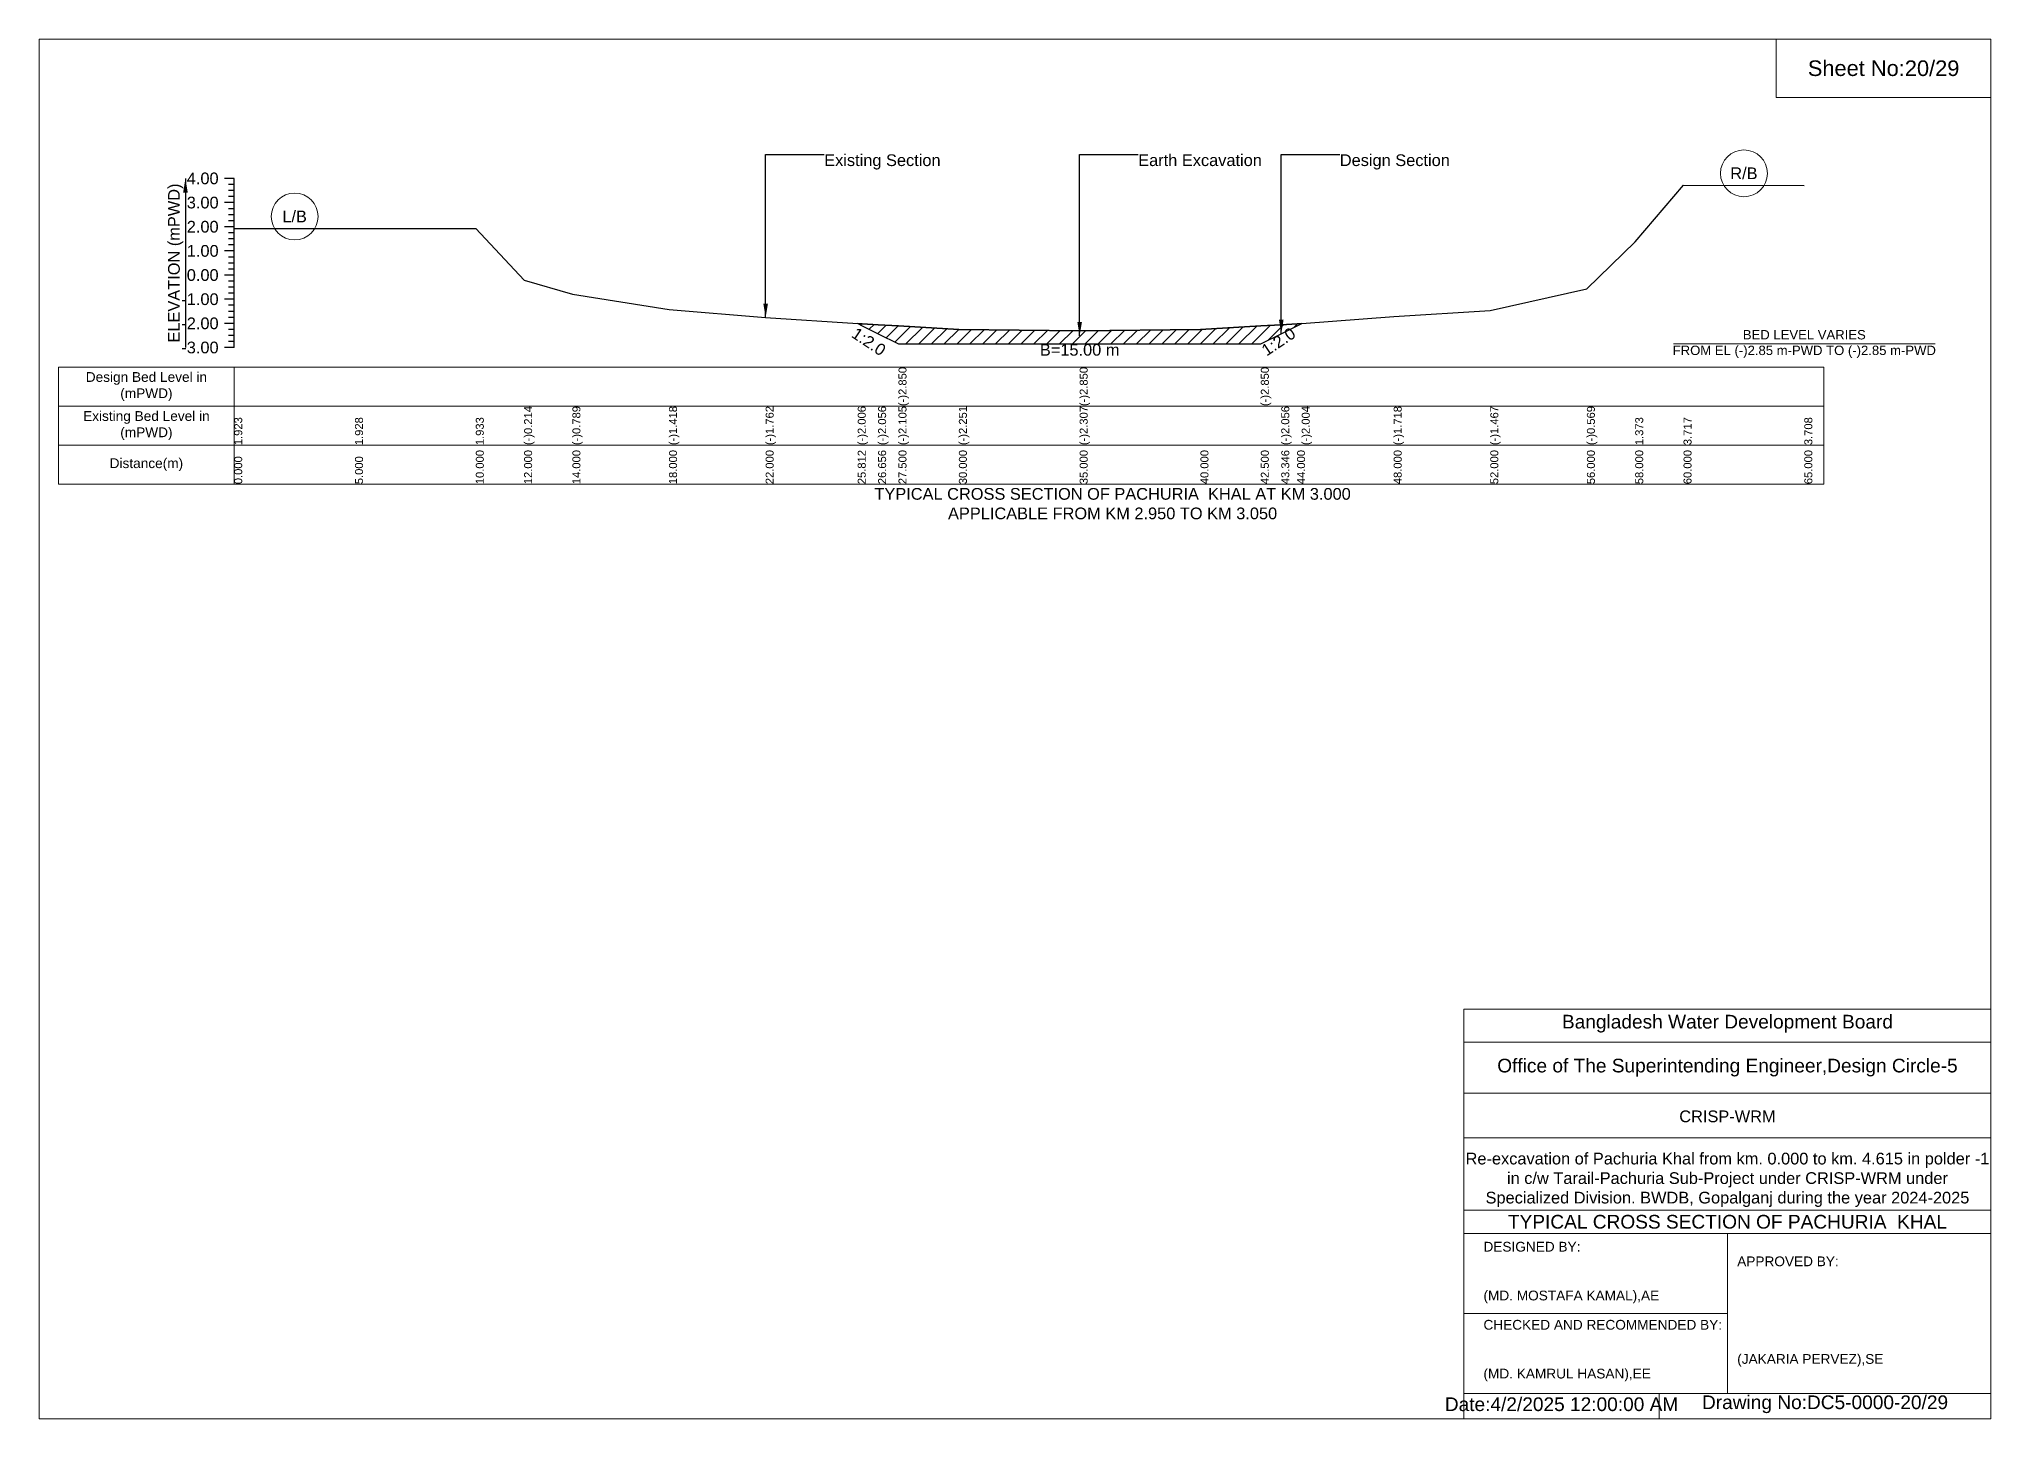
# Model space of a CAD drawing. Header units: inches. Extents: x 91000 to 388000, y -5656 to 0.
# Drawn here: x 290000 to 298000, y -5656 to 0 of the extents above; entities that cross this region are included whole.
import ezdxf

# ---------------------------------------------------------------- set-up
doc = ezdxf.new("R2010")
doc.units = ezdxf.units.IN
doc.header["$LTSCALE"] = 7
doc.header["$MEASUREMENT"] = 0
for name, color, linetype, lineweight in [('Cross section Data Border', 7, 'Continuous', 9), ('Cross Section Labels', 7, 'Continuous', 9), ('Existing_Bed_Level for Xsection', 7, 'Continuous', 25), ('Long Section Labels', 7, 'Continuous', 9)]:
    doc.layers.add(name, color=color, linetype=linetype, lineweight=lineweight)
doc.styles.get("Standard").update_dxf_attribs({"font": 'arial.ttf'})
doc.dimstyles.get("Standard").update_dxf_attribs({"dimtxt": 0.18, "dimasz": 0.18, "dimexe": 0.18, "dimexo": 0.0625, "dimgap": 0.09, "dimtad": 0, "dimtih": 1, "dimtoh": 1, "dimdec": 4, "dimzin": 0, "dimdsep": 46, "dimtxsty": 'Standard', "dimcen": 0.09, "dimadec": 0, "dimazin": 0, "dimtfac": 1, "dimtdec": 4, "dimtofl": 0, "dimtmove": 0, "dimatfit": 3, "dimfxl": 1, "dimtolj": 1, "dimtzin": 0, "dimarcsym": 0})

msp = doc.modelspace()

# ---------------------------------------------------------------- hatches: boundary and pattern name
at = {"layer": 'Existing_Bed_Level for Xsection'}
h = msp.add_hatch(dxfattribs=at)
h.set_pattern_fill('ANSI31', color=256, scale=297, style=0)
h.paths.add_polyline_path([(293355.4, -1166.2), (293374, -1175.5), (293438.9, -1208), (293522.5, -1249.8), (293770, -1249.8), (294265, -1249.8), (294760, -1249.8), (295007.5, -1249.8), (295091.3, -1207.9), (295156, -1175.5), (295175.1, -1166), (295156, -1167.4), (295091.3, -1171.2), (295007.5, -1176), (294760, -1190.5), (294265, -1196), (293770, -1190.5), (293522.5, -1176), (293438.9, -1171.2), (293374, -1167.4)])

# ---------------------------------------------------------------- linework, layer by layer
at = {"layer": 'Cross section Data Border'}
msp.add_lwpolyline([(290080, -1344.6), (297315, -1344.6), (297315, -1824.6), (290080, -1824.6)], close=True, dxfattribs=at)
for points in [[(290800, -1344.6), (290800, -1824.6)], [(290080, -1504.6), (297315, -1504.6)], [(290080, -1664.6), (297315, -1664.6)]]:
    msp.add_lwpolyline(points, dxfattribs=at)
at = {"layer": 'Cross Section Labels'}
msp.add_lwpolyline([(296699.2, -1249.8), (297770.8, -1249.8)], dxfattribs=at)
for centre in [(296987.5, -550.6), (291047.5, -727.5)]:
    msp.add_circle(centre, 96, dxfattribs=at)
at = {"layer": 'Existing_Bed_Level for Xsection'}
for points in [[(290800, -571.6), (290760, -571.6)], [(290800, -596.4), (290776, -596.4)], [(290800, -621.1), (290776, -621.1)], [(290800, -1264.6), (290800, -1165.6), (290800, -1066.6), (290800, -967.6), (290800, -868.6), (290800, -769.6), (290800, -670.6), (290800, -571.6)], [(290800, -777.2), (291295, -776.7), (291790, -776.2), (291988, -988.8), (292186, -1045.7), (292582, -1108), (292978, -1142), (293355.4, -1166.2), (293374, -1167.4), (293438.9, -1171.2), (293522.5, -1176), (293522.5, -1176), (293770, -1190.5), (294265, -1196), (294265, -1196), (294760, -1190.5), (295007.5, -1176), (295007.5, -1176), (295091.3, -1171.2), (295156, -1167.4), (295175.1, -1166), (295552, -1137.7), (295948, -1112.8), (296344, -1023.9), (296542, -831.7), (296740, -599.6), (297235, -600.5)], [(290800, -670.6), (290760, -670.6)], [(290800, -645.9), (290776, -645.9)], [(290800, -695.4), (290776, -695.4)], [(290800, -769.6), (290760, -769.6)], [(290800, -720.1), (290776, -720.1)], [(290800, -744.9), (290776, -744.9)], [(290800, -794.4), (290776, -794.4)], [(290800, -868.6), (290760, -868.6)], [(290800, -819.1), (290776, -819.1)], [(290800, -843.9), (290776, -843.9)], [(290800, -893.4), (290776, -893.4)], [(290800, -918.1), (290776, -918.1)], [(290800, -942.9), (290776, -942.9)], [(290800, -967.6), (290760, -967.6)], [(290800, -992.4), (290776, -992.4)], [(290800, -1017.1), (290776, -1017.1)], [(290800, -1066.6), (290760, -1066.6)], [(290800, -1041.9), (290776, -1041.9)], [(290800, -1091.4), (290776, -1091.4)], [(290800, -1116.1), (290776, -1116.1)], [(290800, -1165.6), (290760, -1165.6)], [(290800, -1140.9), (290776, -1140.9)], [(290800, -1190.4), (290776, -1190.4)], [(290800, -1264.6), (290760, -1264.6)], [(290800, -1215.1), (290776, -1215.1)], [(290800, -1239.9), (290776, -1239.9)]]:
    msp.add_lwpolyline(points, dxfattribs=at)
msp.add_lwpolyline([(293355.4, -1166.2), (293374, -1175.5), (293438.9, -1208), (293522.5, -1249.8), (293522.5, -1249.8), (293770, -1249.8), (294265, -1249.8), (294265, -1249.8), (294760, -1249.8), (295007.5, -1249.8), (295007.5, -1249.8), (295091.3, -1207.9), (295156, -1175.5), (295175.1, -1166), (295156, -1167.4), (295091.3, -1171.2), (295007.5, -1176), (295007.5, -1176), (294760, -1190.5), (294265, -1196), (294265, -1196), (293770, -1190.5), (293522.5, -1176), (293522.5, -1176), (293438.9, -1171.2), (293374, -1167.4)], close=True, dxfattribs=at)
at = {"layer": 'Long Section Labels'}
for points in [[(290000, 0), (298000, 0), (298000, -5656), (290000, -5656)], [(297120, 0), (298000, 0), (298000, -240), (297120, -240)]]:
    msp.add_lwpolyline(points, close=True, dxfattribs=at)
for points in [[(295840, -5656), (295840, -3976), (298000, -3976)], [(295840, -4112), (298000, -4112)], [(295840, -4320), (298000, -4320)], [(295840, -4504), (298000, -4504)], [(295840, -4800), (298000, -4800)], [(295840, -4896), (298000, -4896)], [(296920, -4896), (296920, -5552)], [(295840, -5224), (296920, -5224)], [(295840, -5552), (298000, -5552)], [(296640, -5552), (296640, -5656)]]:
    msp.add_lwpolyline(points, dxfattribs=at)

# ---------------------------------------------------------------- texts
at = {"layer": 'Cross section Data Border', "char_height": 40, "width": 640, "attachment_point": 5}
for s, insert in [('Design Bed Level in (mPWD)', (290440, -1424.6)), ('Existing Bed Level in (mPWD)', (290440, -1584.6)), ('Distance(m)', (290440, -1744.6))]:
    msp.add_mtext(s, dxfattribs=dict(at, insert=insert))
at = {"layer": 'Cross Section Labels'}
for s, insert, char_height, attachment_point in [('Existing Section', (293218, -472.6), 48, 1), ('Earth Excavation', (294505, -472.6), 48, 1), ('Design Section', (295331.3, -472.6), 48, 1), ('R/B', (296987.5, -550.6), 48, 5), ('L/B', (291047.5, -727.5), 48, 5), ('BED LEVEL VARIES ^JFROM EL (-)2.85 m-PWD TO (-)2.85 m-PWD', (297235, -1249.8), 38.4, 5), ('B=15.00 m', (294265, -1249.8), 48, 2), ('TYPICAL CROSS SECTION OF PACHURIA  KHAL AT KM 3.000^JAPPLICABLE FROM KM 2.950 TO KM 3.050', (294400, -1904.6), 48, 5)]:
    msp.add_mtext(s, dxfattribs=dict(at, insert=insert, char_height=char_height, attachment_point=attachment_point))
at = {"layer": 'Cross Section Labels', "char_height": 48, "attachment_point": 2}
for insert, rotation in [((293414.2, -1220.4), 326.30993), ((295066.6, -1220.2), 33.69007)]:
    msp.add_mtext('1:2.0', dxfattribs=dict(at, insert=insert, rotation=rotation))
at = {"layer": 'Existing_Bed_Level for Xsection', "char_height": 48, "attachment_point": 6}
for s, insert in [('4.00', (290736, -571.6)), ('3.00', (290736, -670.6)), ('2.00', (290736, -769.6)), ('1.00', (290736, -868.6)), ('0.00', (290736, -967.6)), ('-1.00', (290736, -1066.6)), ('-2.00', (290736, -1165.6)), ('-3.00', (290736, -1264.6))]:
    msp.add_mtext(s, dxfattribs=dict(at, insert=insert))
at = {"layer": 'Existing_Bed_Level for Xsection', "rotation": 90}
for s, insert, char_height, attachment_point in [('ELEVATION (mPWD)', (290560, -918.1), 48, 5), ('(-)2.850', (293522.5, -1504.6), 32.8, 1), ('(-)2.850', (294265, -1504.6), 32.8, 1), ('(-)2.850', (295007.5, -1504.6), 32.8, 1), ('(-)0.214', (291988, -1664.6), 32.8, 1), ('(-)0.789', (292186, -1664.6), 32.8, 1), ('(-)1.418', (292582, -1664.6), 32.8, 1), ('(-)1.762', (292978, -1664.6), 32.8, 1), ('(-)2.006', (293355.4, -1664.6), 32.8, 1), ('(-)2.056', (293438.9, -1664.6), 32.8, 1), ('(-)2.105', (293522.5, -1664.6), 32.8, 1), ('(-)2.251', (293770, -1664.6), 32.8, 1), ('(-)2.307', (294265, -1664.6), 32.8, 1), ('(-)2.056', (295091.3, -1664.6), 32.8, 1), ('(-)2.004', (295175.1, -1664.6), 32.8, 1), ('(-)1.718', (295552, -1664.6), 32.8, 1), ('(-)1.467', (295948, -1664.6), 32.8, 1), ('(-)0.569', (296344, -1664.6), 32.8, 1), ('1.923', (290800, -1664.6), 32.8, 1), ('1.928', (291295, -1664.6), 32.8, 1), ('1.933', (291790, -1664.6), 32.8, 1), ('1.373', (296542, -1664.6), 32.8, 1), ('3.717', (296740, -1664.6), 32.8, 1), ('3.708', (297235, -1664.6), 32.8, 1), ('0.000', (290800, -1824.6), 32.8, 1), ('5.000', (291295, -1824.6), 32.8, 1), ('10.000', (291790, -1824.6), 32.8, 1), ('12.000', (291988, -1824.6), 32.8, 1), ('14.000', (292186, -1824.6), 32.8, 1), ('18.000', (292582, -1824.6), 32.8, 1), ('22.000', (292978, -1824.6), 32.8, 1), ('25.812', (293355.4, -1824.6), 32.8, 1), ('26.656', (293438.9, -1824.6), 32.8, 1), ('27.500', (293522.5, -1824.6), 32.8, 1), ('30.000', (293770, -1824.6), 32.8, 1), ('35.000', (294265, -1824.6), 32.8, 1), ('40.000', (294760, -1824.6), 32.8, 1), ('42.500', (295007.5, -1824.6), 32.8, 1), ('43.346', (295091.3, -1824.6), 32.8, 1), ('44.000', (295156, -1824.6), 32.8, 1), ('48.000', (295552, -1824.6), 32.8, 1), ('52.000', (295948, -1824.6), 32.8, 1), ('56.000', (296344, -1824.6), 32.8, 1), ('58.000', (296542, -1824.6), 32.8, 1), ('60.000', (296740, -1824.6), 32.8, 1), ('65.000', (297235, -1824.6), 32.8, 1)]:
    msp.add_mtext(s, dxfattribs=dict(at, insert=insert, char_height=char_height, attachment_point=attachment_point))
at = {"layer": 'Long Section Labels', "attachment_point": 5}
for s, insert, char_height in [('Sheet No:20/29', (297560, -120), 64), ('Bangladesh Water Development Board', (296920, -4036), 56), ('Office of The Superintending Engineer,Design Circle-5', (296920, -4216), 56)]:
    msp.add_mtext(s, dxfattribs=dict(at, insert=insert, char_height=char_height))
at = {"layer": 'Long Section Labels'}
for s, insert, char_height, width, attachment_point in [('CRISP-WRM', (296920, -4416), 48, 2240, 5), ('Re-excavation of Pachuria Khal from km. 0.000 to km. 4.615 in polder -1  in c/w Tarail-Pachuria Sub-Project under CRISP-WRM under Specialized Division. BWDB, Gopalganj during the year 2024-2025', (296920, -4676), 48, 2160, 5), ('TYPICAL CROSS SECTION OF PACHURIA  KHAL', (296920, -4848), 56, 2240, 5), ('DESIGNED BY:^J^J^J(MD. MOSTAFA KAMAL),AE', (295920, -5056), 40, 1120, 4), ('APPROVED BY:^J^J^J^J^J^J(JAKARIA PERVEZ),SE', (296960, -5216), 40, 1120, 4), ('CHECKED AND RECOMMENDED BY:^J^J^J(MD. KAMRUL HASAN),EE', (295920, -5376), 40, 1120, 4), ('Date:4/2/2025 12:00:00 AM', (296240, -5596), 56, 1120, 5), ('Drawing No:DC5-0000-20/29', (297320, -5596), 56, 1760, 5)]:
    msp.add_mtext(s, dxfattribs=dict(at, insert=insert, char_height=char_height, width=width, attachment_point=attachment_point))

# ---------------------------------------------------------------- leaders
at = {"layer": 'Cross Section Labels', "annotation_type": 0, "has_hookline": 1, "hookline_direction": 0}
for points, text_width in [([(292978, -1142), (292978, -472.6), (293217.9, -472.6)], 467.2), ([(294265, -1216.9), (294265, -472.6), (294504.9, -472.6)], 497), ([(295091.3, -1207.9), (295091.3, -472.6), (295331.2, -472.6)], 441.2)]:
    msp.add_leader(points, dimstyle='Standard', override={"dimasz": 57.6}, dxfattribs=dict(at, text_width=text_width))
at = {"layer": 'Existing_Bed_Level for Xsection'}
msp.add_leader([(290600, -571.6), (290600, -1264.6)], dimstyle='Standard', override={"dimasz": 57.6}, dxfattribs=at)

doc.saveas('drawing.dxf')
